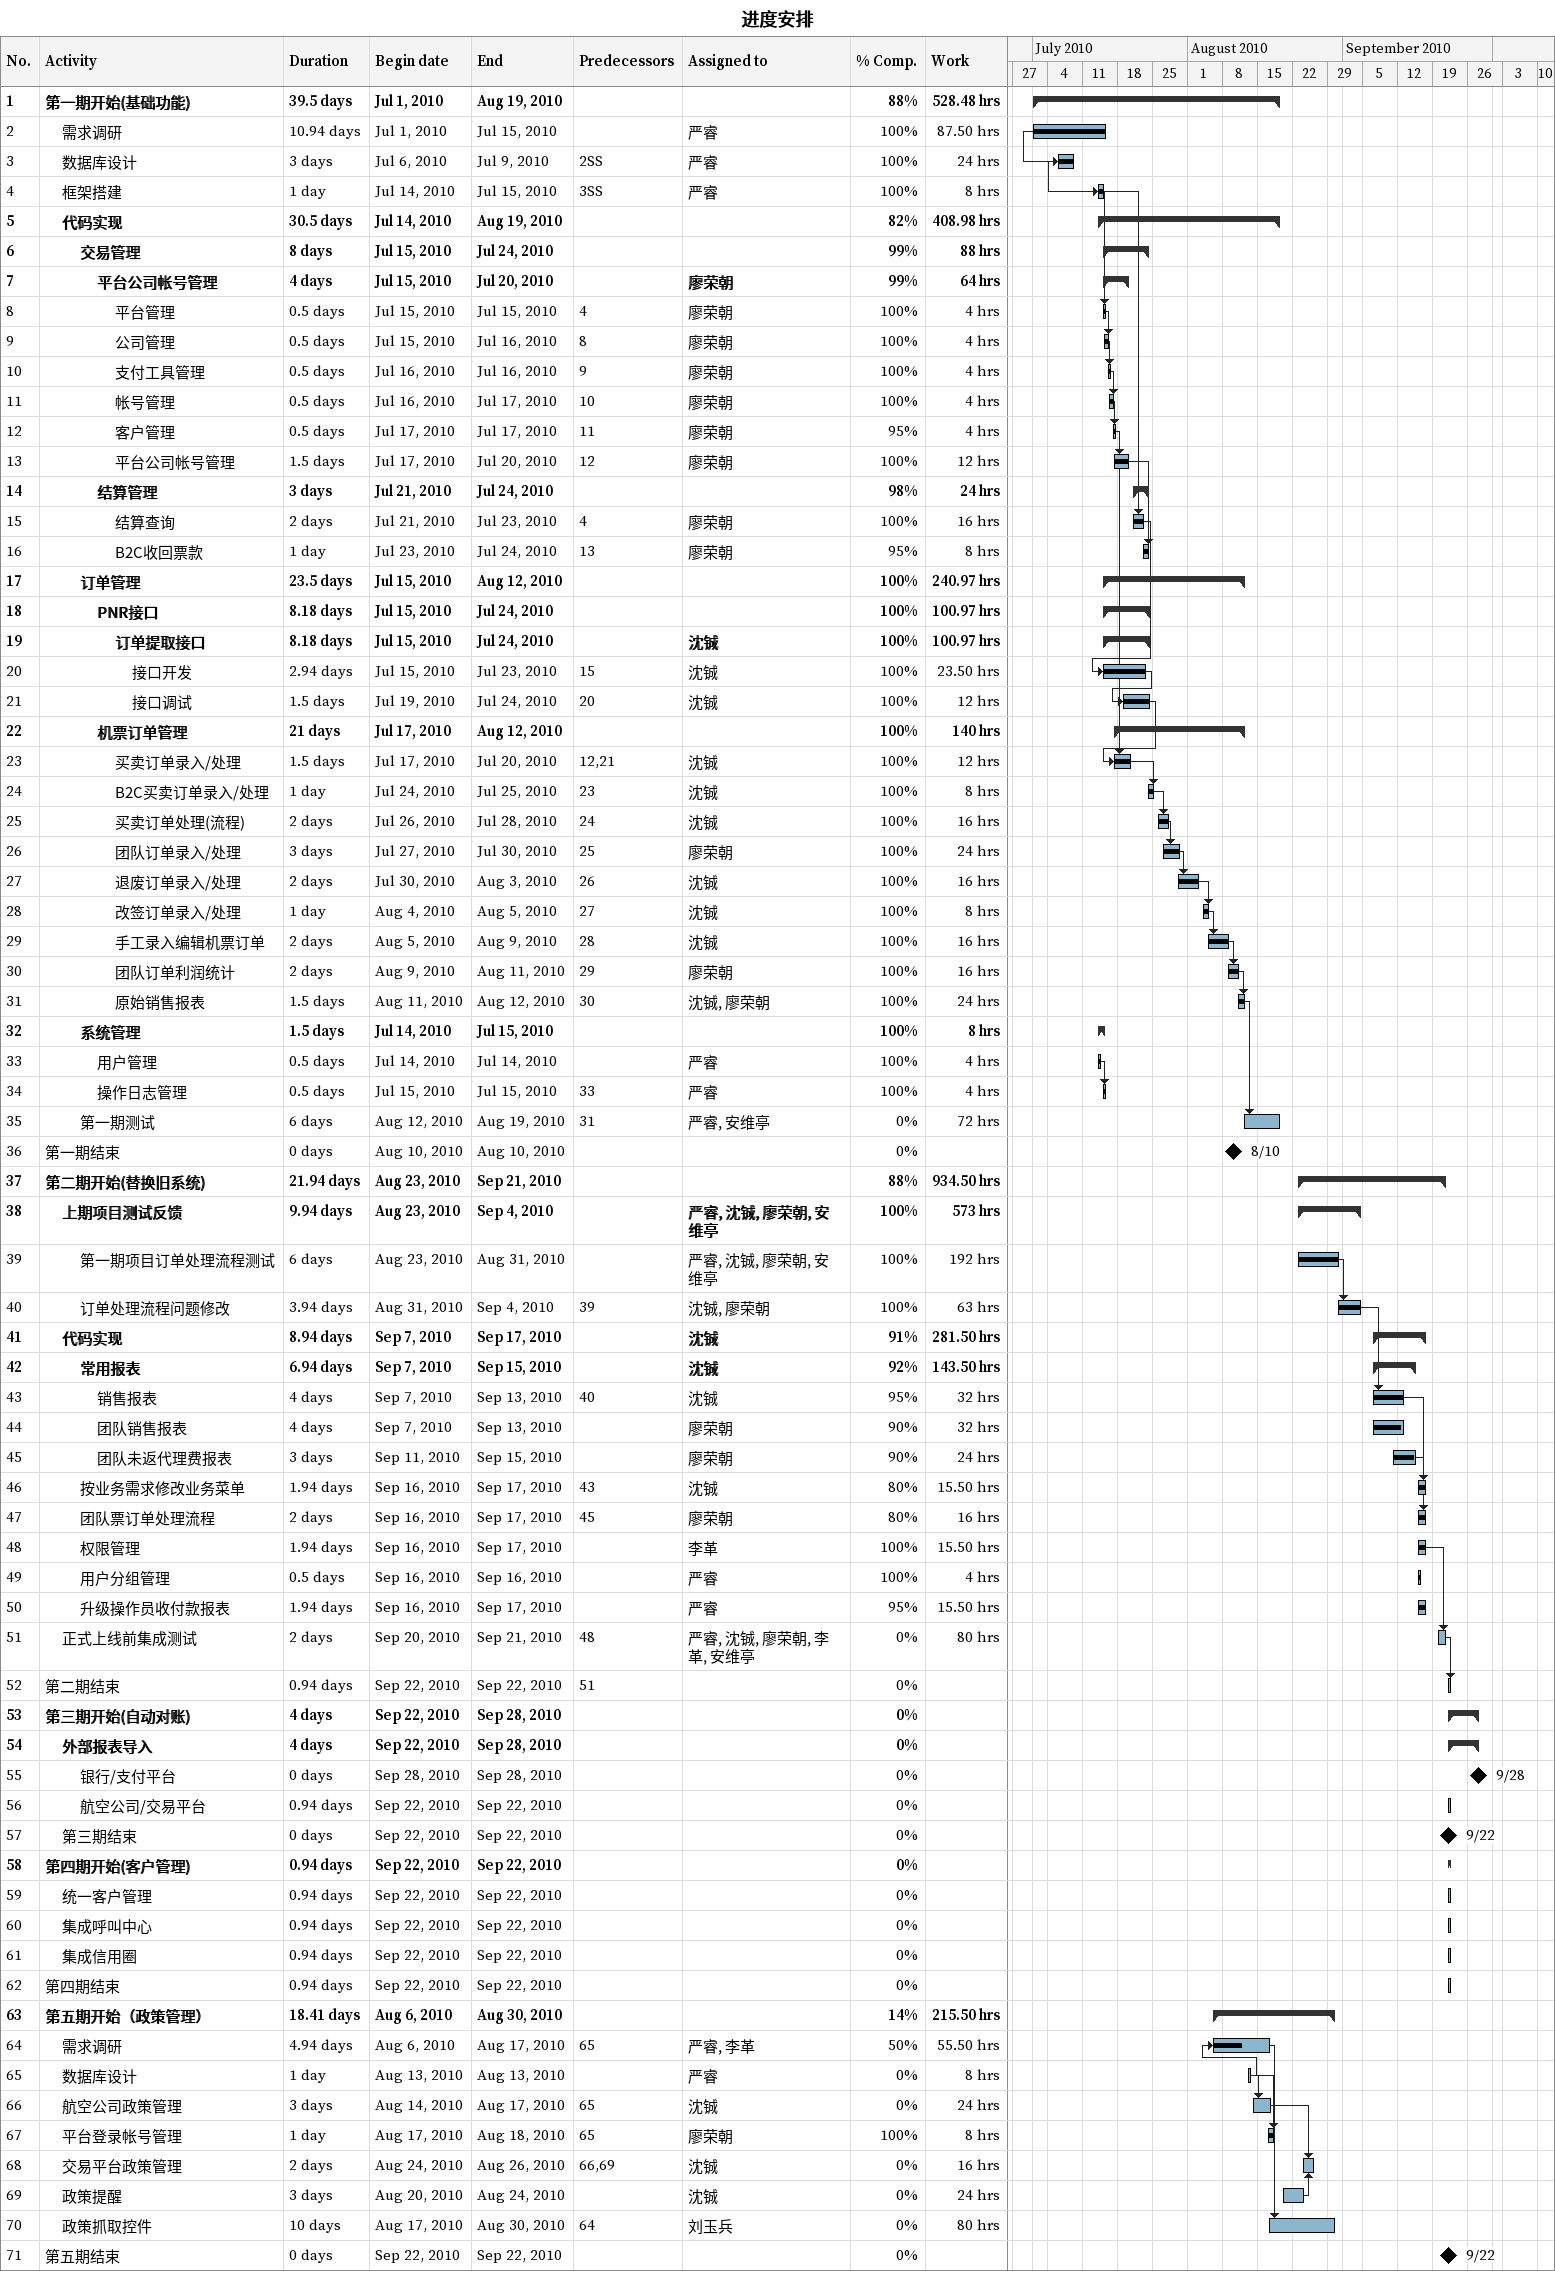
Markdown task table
进度安排

| ID | Level | Task | Duration | Start | Finish | Predecessors | Resources | % complete | Work (h) |
|---|---|---|---|---|---|---|---|---|---|
| 1 | 1 | **第一期开始(基础功能)** | 39.5d | 2010-07-01 | 2010-08-19 |  |  | 88 | 528.48 |
| 2 | 2 | 需求调研 | 10.94d | 2010-07-01 | 2010-07-15 |  | 严睿 | 100 | 87.50 |
| 3 | 2 | 数据库设计 | 3d | 2010-07-06 | 2010-07-09 | 2SS | 严睿 | 100 | 24 |
| 4 | 2 | 框架搭建 | 1d | 2010-07-14 | 2010-07-15 | 3SS | 严睿 | 100 | 8 |
| 5 | 2 | **代码实现** | 30.5d | 2010-07-14 | 2010-08-19 |  |  | 82 | 408.98 |
| 6 | 3 | **交易管理** | 8d | 2010-07-15 | 2010-07-24 |  |  | 99 | 88 |
| 7 | 4 | **平台公司帐号管理** | 4d | 2010-07-15 | 2010-07-20 |  | 廖荣朝 | 99 | 64 |
| 8 | 5 | 平台管理 | 0.5d | 2010-07-15 | 2010-07-15 | 4 | 廖荣朝 | 100 | 4 |
| 9 | 5 | 公司管理 | 0.5d | 2010-07-15 | 2010-07-16 | 8 | 廖荣朝 | 100 | 4 |
| 10 | 5 | 支付工具管理 | 0.5d | 2010-07-16 | 2010-07-16 | 9 | 廖荣朝 | 100 | 4 |
| 11 | 5 | 帐号管理 | 0.5d | 2010-07-16 | 2010-07-17 | 10 | 廖荣朝 | 100 | 4 |
| 12 | 5 | 客户管理 | 0.5d | 2010-07-17 | 2010-07-17 | 11 | 廖荣朝 | 95 | 4 |
| 13 | 5 | 平台公司帐号管理 | 1.5d | 2010-07-17 | 2010-07-20 | 12 | 廖荣朝 | 100 | 12 |
| 14 | 4 | **结算管理** | 3d | 2010-07-21 | 2010-07-24 |  |  | 98 | 24 |
| 15 | 5 | 结算查询 | 2d | 2010-07-21 | 2010-07-23 | 4 | 廖荣朝 | 100 | 16 |
| 16 | 5 | B2C收回票款 | 1d | 2010-07-23 | 2010-07-24 | 13 | 廖荣朝 | 95 | 8 |
| 17 | 3 | **订单管理** | 23.5d | 2010-07-15 | 2010-08-12 |  |  | 100 | 240.97 |
| 18 | 4 | **PNR接口** | 8.18d | 2010-07-15 | 2010-07-24 |  |  | 100 | 100.97 |
| 19 | 5 | **订单提取接口** | 8.18d | 2010-07-15 | 2010-07-24 |  | 沈铖 | 100 | 100.97 |
| 20 | 6 | 接口开发 | 2.94d | 2010-07-15 | 2010-07-23 | 15 | 沈铖 | 100 | 23.50 |
| 21 | 6 | 接口调试 | 1.5d | 2010-07-19 | 2010-07-24 | 20 | 沈铖 | 100 | 12 |
| 22 | 4 | **机票订单管理** | 21d | 2010-07-17 | 2010-08-12 |  |  | 100 | 140 |
| 23 | 5 | 买卖订单录入/处理 | 1.5d | 2010-07-17 | 2010-07-20 | 12, 21 | 沈铖 | 100 | 12 |
| 24 | 5 | B2C买卖订单录入/处理 | 1d | 2010-07-24 | 2010-07-25 | 23 | 沈铖 | 100 | 8 |
| 25 | 5 | 买卖订单处理(流程) | 2d | 2010-07-26 | 2010-07-28 | 24 | 沈铖 | 100 | 16 |
| 26 | 5 | 团队订单录入/处理 | 3d | 2010-07-27 | 2010-07-30 | 25 | 廖荣朝 | 100 | 24 |
| 27 | 5 | 退废订单录入/处理 | 2d | 2010-07-30 | 2010-08-03 | 26 | 沈铖 | 100 | 16 |
| 28 | 5 | 改签订单录入/处理 | 1d | 2010-08-04 | 2010-08-05 | 27 | 沈铖 | 100 | 8 |
| 29 | 5 | 手工录入编辑机票订单 | 2d | 2010-08-05 | 2010-08-09 | 28 | 沈铖 | 100 | 16 |
| 30 | 5 | 团队订单利润统计 | 2d | 2010-08-09 | 2010-08-11 | 29 | 廖荣朝 | 100 | 16 |
| 31 | 5 | 原始销售报表 | 1.5d | 2010-08-11 | 2010-08-12 | 30 | 沈铖, 廖荣朝 | 100 | 24 |
| 32 | 3 | **系统管理** | 1.5d | 2010-07-14 | 2010-07-15 |  |  | 100 | 8 |
| 33 | 4 | 用户管理 | 0.5d | 2010-07-14 | 2010-07-14 |  | 严睿 | 100 | 4 |
| 34 | 4 | 操作日志管理 | 0.5d | 2010-07-15 | 2010-07-15 | 33 | 严睿 | 100 | 4 |
| 35 | 3 | 第一期测试 | 6d | 2010-08-12 | 2010-08-19 | 31 | 严睿, 安维亭 | 0 | 72 |
| 36 | 1 | 第一期结束 | 0d | 2010-08-10 | 2010-08-10 |  |  | 0 |  |
| 37 | 1 | **第二期开始(替换旧系统)** | 21.94d | 2010-08-23 | 2010-09-21 |  |  | 88 | 934.50 |
| 38 | 2 | **上期项目测试反馈** | 9.94d | 2010-08-23 | 2010-09-04 |  | 严睿, 沈铖, 廖荣朝, 安维亭 | 100 | 573 |
| 39 | 3 | 第一期项目订单处理流程测试 | 6d | 2010-08-23 | 2010-08-31 |  | 严睿, 沈铖, 廖荣朝, 安维亭 | 100 | 192 |
| 40 | 3 | 订单处理流程问题修改 | 3.94d | 2010-08-31 | 2010-09-04 | 39 | 沈铖, 廖荣朝 | 100 | 63 |
| 41 | 2 | **代码实现** | 8.94d | 2010-09-07 | 2010-09-17 |  | 沈铖 | 91 | 281.50 |
| 42 | 3 | **常用报表** | 6.94d | 2010-09-07 | 2010-09-15 |  | 沈铖 | 92 | 143.50 |
| 43 | 4 | 销售报表 | 4d | 2010-09-07 | 2010-09-13 | 40 | 沈铖 | 95 | 32 |
| 44 | 4 | 团队销售报表 | 4d | 2010-09-07 | 2010-09-13 |  | 廖荣朝 | 90 | 32 |
| 45 | 4 | 团队未返代理费报表 | 3d | 2010-09-11 | 2010-09-15 |  | 廖荣朝 | 90 | 24 |
| 46 | 3 | 按业务需求修改业务菜单 | 1.94d | 2010-09-16 | 2010-09-17 | 43 | 沈铖 | 80 | 15.50 |
| 47 | 3 | 团队票订单处理流程 | 2d | 2010-09-16 | 2010-09-17 | 45 | 廖荣朝 | 80 | 16 |
| 48 | 3 | 权限管理 | 1.94d | 2010-09-16 | 2010-09-17 |  | 李革 | 100 | 15.50 |
| 49 | 3 | 用户分组管理 | 0.5d | 2010-09-16 | 2010-09-16 |  | 严睿 | 100 | 4 |
| 50 | 3 | 升级操作员收付款报表 | 1.94d | 2010-09-16 | 2010-09-17 |  | 严睿 | 95 | 15.50 |
| 51 | 2 | 正式上线前集成测试 | 2d | 2010-09-20 | 2010-09-21 | 48 | 严睿, 沈铖, 廖荣朝, 李革, 安维亭 | 0 | 80 |
| 52 | 1 | 第二期结束 | 0.94d | 2010-09-22 | 2010-09-22 | 51 |  | 0 |  |
| 53 | 1 | **第三期开始(自动对账)** | 4d | 2010-09-22 | 2010-09-28 |  |  | 0 |  |
| 54 | 2 | **外部报表导入** | 4d | 2010-09-22 | 2010-09-28 |  |  | 0 |  |
| 55 | 3 | 银行/支付平台 | 0d | 2010-09-28 | 2010-09-28 |  |  | 0 |  |
| 56 | 3 | 航空公司/交易平台 | 0.94d | 2010-09-22 | 2010-09-22 |  |  | 0 |  |
| 57 | 2 | 第三期结束 | 0d | 2010-09-22 | 2010-09-22 |  |  | 0 |  |
| 58 | 1 | **第四期开始(客户管理)** | 0.94d | 2010-09-22 | 2010-09-22 |  |  | 0 |  |
| 59 | 2 | 统一客户管理 | 0.94d | 2010-09-22 | 2010-09-22 |  |  | 0 |  |
| 60 | 2 | 集成呼叫中心 | 0.94d | 2010-09-22 | 2010-09-22 |  |  | 0 |  |
| 61 | 2 | 集成信用圈 | 0.94d | 2010-09-22 | 2010-09-22 |  |  | 0 |  |
| 62 | 1 | 第四期结束 | 0.94d | 2010-09-22 | 2010-09-22 |  |  | 0 |  |
| 63 | 1 | **第五期开始（政策管理）** | 18.41d | 2010-08-06 | 2010-08-30 |  |  | 14 | 215.50 |
| 64 | 2 | 需求调研 | 4.94d | 2010-08-06 | 2010-08-17 | 65 | 严睿, 李革 | 50 | 55.50 |
| 65 | 2 | 数据库设计 | 1d | 2010-08-13 | 2010-08-13 |  | 严睿 | 0 | 8 |
| 66 | 2 | 航空公司政策管理 | 3d | 2010-08-14 | 2010-08-17 | 65 | 沈铖 | 0 | 24 |
| 67 | 2 | 平台登录帐号管理 | 1d | 2010-08-17 | 2010-08-18 | 65 | 廖荣朝 | 100 | 8 |
| 68 | 2 | 交易平台政策管理 | 2d | 2010-08-24 | 2010-08-26 | 66, 69 | 沈铖 | 0 | 16 |
| 69 | 2 | 政策提醒 | 3d | 2010-08-20 | 2010-08-24 |  | 沈铖 | 0 | 24 |
| 70 | 2 | 政策抓取控件 | 10d | 2010-08-17 | 2010-08-30 | 64 | 刘玉兵 | 0 | 80 |
| 71 | 1 | 第五期结束 | 0d | 2010-09-22 | 2010-09-22 |  |  | 0 |  |
